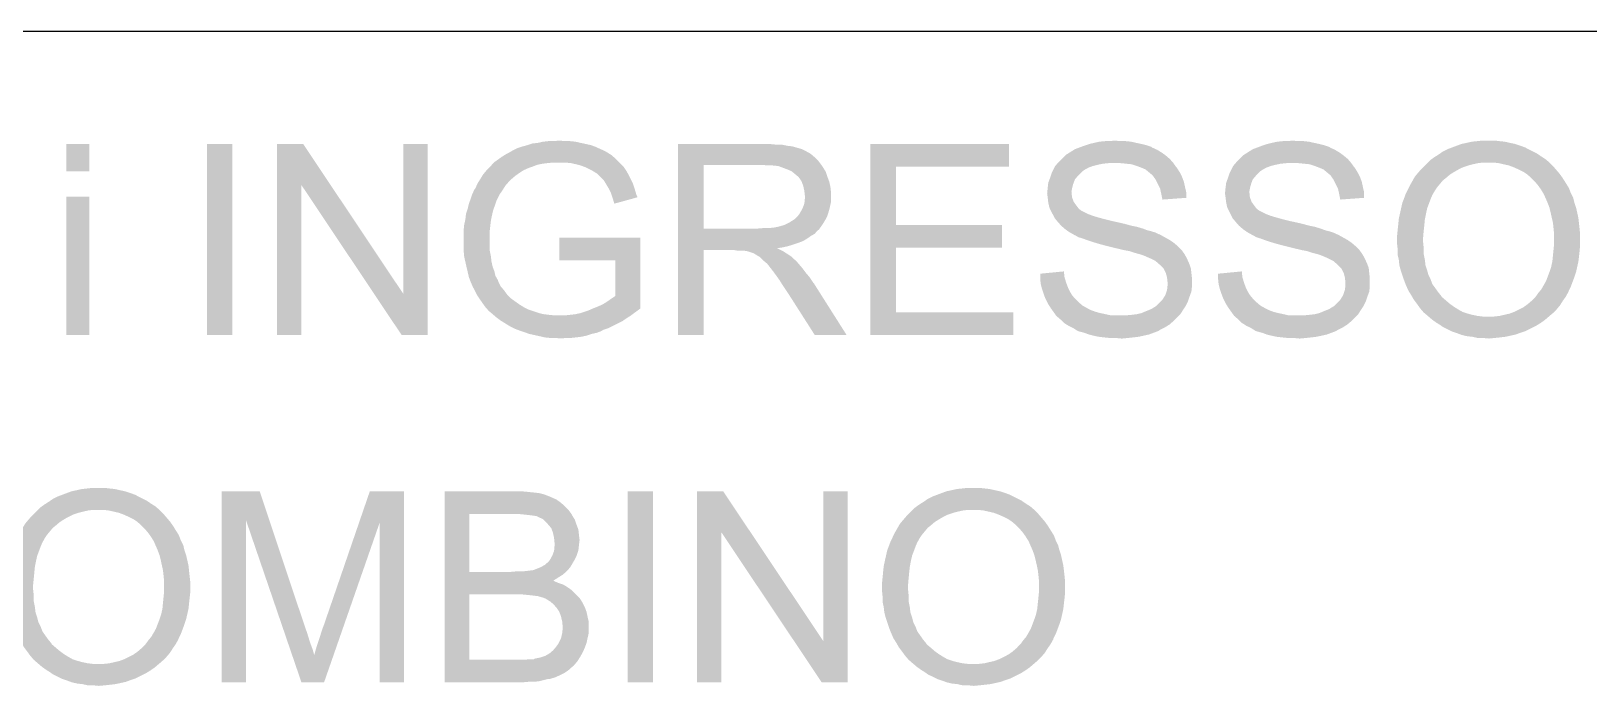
# Model space of a CAD drawing. Header units: millimetres. Extents: x -35.3 to 0.3, y 0.4 to 20.6.
# Drawn here: x -3.313 to -1.073, y 7.415 to 8.358 of the extents above; entities that cross this region are included whole.
import ezdxf

# ---------------------------------------------------------------- set-up
doc = ezdxf.new("R2010")
doc.units = ezdxf.units.MM
doc.layers.add('PDF _Geometria', color=7, linetype='Continuous')
doc.layers.add('PDF _Riempimenti solidi', color=7, linetype='Continuous')

msp = doc.modelspace()

# ---------------------------------------------------------------- hatches: boundary and pattern name
at = {"layer": 'PDF _Riempimenti solidi', "transparency": 33554559}
for points in [[(-2.5535, 8.2002), (-2.561, 8.1993), (-2.5693, 8.1993), (-2.5768, 8.1985), (-2.5843, 8.1968), (-2.5918, 8.196), (-2.5993, 8.1935), (-2.606, 8.1918), (-2.6135, 8.1893), (-2.6202, 8.186), (-2.626, 8.1827), (-2.6293, 8.181), (-2.636, 8.1768), (-2.6418, 8.1727), (-2.6477, 8.1685), (-2.6527, 8.1627), (-2.6577, 8.1577), (-2.6627, 8.1518), (-2.671, 8.1385), (-2.6743, 8.131), (-2.6752, 8.1302), (-2.6785, 8.1235), (-2.681, 8.116), (-2.6835, 8.1093), (-2.6852, 8.1018), (-2.6877, 8.0943), (-2.6885, 8.0868), (-2.6902, 8.0793), (-2.691, 8.0718), (-2.691, 8.041), (-2.6902, 8.0327), (-2.6885, 8.0252), (-2.6868, 8.0177), (-2.6852, 8.011), (-2.6835, 8.0035), (-2.681, 7.9968), (-2.6777, 7.9893), (-2.6743, 7.9827), (-2.6727, 7.9793), (-2.6685, 7.9727), (-2.6643, 7.9668), (-2.6602, 7.961), (-2.6552, 7.9552), (-2.6493, 7.9502), (-2.6435, 7.9452), (-2.5527, 7.9485), (-2.5602, 7.9485), (-2.5685, 7.9493), (-2.576, 7.9502), (-2.5827, 7.9518), (-2.5902, 7.9543), (-2.5977, 7.9568), (-2.6043, 7.9602), (-2.611, 7.9643), (-2.6168, 7.9685), (-2.6227, 7.9727), (-2.6285, 7.9785), (-2.6327, 7.9843), (-2.6377, 7.9902), (-2.641, 7.9968), (-2.6418, 7.9993), (-2.6452, 8.0052), (-2.6468, 8.0118), (-2.6493, 8.0185), (-2.651, 8.026), (-2.6518, 8.0335), (-2.6535, 8.0418), (-2.6535, 8.0702), (-2.6527, 8.0777), (-2.6518, 8.0852), (-2.6502, 8.0927), (-2.6485, 8.1002), (-2.646, 8.1068), (-2.6435, 8.1143), (-2.6393, 8.1227), (-2.6352, 8.1285), (-2.631, 8.1352), (-2.626, 8.141), (-2.6227, 8.1443), (-2.6168, 8.1493), (-2.611, 8.1535), (-2.6043, 8.1577), (-2.5968, 8.161), (-2.5918, 8.1627), (-2.5852, 8.1652), (-2.5777, 8.1668), (-2.5702, 8.1677), (-2.5618, 8.1685), (-2.5535, 8.1685), (-2.4677, 8.1693), (-2.4727, 8.1743), (-2.4785, 8.1793), (-2.4852, 8.1835), (-2.4918, 8.1868), (-2.4993, 8.1902), (-2.501, 8.191), (-2.5077, 8.1935), (-2.5152, 8.1952), (-2.5227, 8.1968), (-2.5302, 8.1985), (-2.5377, 8.1993), (-2.5452, 8.1993)], [(-1.7552, 8.2002), (-1.761, 8.1993), (-1.7685, 8.1993), (-1.7768, 8.1985), (-1.7843, 8.1968), (-1.791, 8.1952), (-1.7985, 8.1927), (-1.8052, 8.1902), (-1.8118, 8.1877), (-1.8252, 8.1793), (-1.8352, 8.1693), (-1.8402, 8.1635), (-1.8418, 8.1602), (-1.8452, 8.1535), (-1.8477, 8.146), (-1.8502, 8.1393), (-1.851, 8.1318), (-1.8518, 8.1243), (-1.851, 8.1185), (-1.8502, 8.111), (-1.8485, 8.1035), (-1.8452, 8.0968), (-1.8418, 8.0902), (-1.841, 8.0885), (-1.8368, 8.0835), (-1.8318, 8.0777), (-1.826, 8.0727), (-1.8202, 8.0685), (-1.8127, 8.0643), (-1.811, 8.0635), (-1.8068, 8.061), (-1.801, 8.0593), (-1.7943, 8.0568), (-1.7868, 8.0543), (-1.7785, 8.0518), (-1.7693, 8.0493), (-1.7593, 8.0468), (-1.7427, 8.0427), (-1.7335, 8.041), (-1.726, 8.0385), (-1.7193, 8.0368), (-1.7143, 8.0352), (-1.7102, 8.0335), (-1.7027, 8.0302), (-1.696, 8.0268), (-1.6902, 8.0218), (-1.6843, 8.016), (-1.681, 8.0093), (-1.6793, 8.0027), (-1.6785, 7.9952), (-1.6785, 7.9927), (-1.6793, 7.9852), (-1.6818, 7.9777), (-1.686, 7.971), (-1.6902, 7.9668), (-1.6952, 7.9618), (-1.7018, 7.9577), (-1.7102, 7.9543), (-1.716, 7.9518), (-1.7227, 7.9502), (-1.7302, 7.9493), (-1.7385, 7.9485), (-1.7468, 7.9485), (-1.8385, 7.9477), (-1.8327, 7.9427), (-1.8277, 7.9377), (-1.821, 7.9335), (-1.8143, 7.9302), (-1.8077, 7.926), (-1.8052, 7.9252), (-1.7985, 7.9235), (-1.7918, 7.921), (-1.7852, 7.9193), (-1.7777, 7.9177), (-1.7702, 7.9168), (-1.7618, 7.916), (-1.7535, 7.916), (-1.7452, 7.9152), (-1.7435, 7.9152), (-1.7352, 7.916), (-1.7277, 7.9168), (-1.7202, 7.9177), (-1.7052, 7.921), (-1.6985, 7.9235), (-1.6918, 7.926), (-1.6893, 7.9277), (-1.6827, 7.931), (-1.676, 7.9352), (-1.6702, 7.9402), (-1.6652, 7.9452), (-1.6602, 7.9502), (-1.656, 7.9568), (-1.6527, 7.9618), (-1.6493, 7.9685), (-1.6468, 7.976), (-1.6443, 7.9827), (-1.6435, 7.9902), (-1.6435, 8.0018), (-1.6443, 8.0093), (-1.6452, 8.0168), (-1.6477, 8.0235), (-1.651, 8.031), (-1.6543, 8.0368), (-1.6585, 8.0427), (-1.6635, 8.0477), (-1.6693, 8.0527), (-1.6752, 8.0568), (-1.6827, 8.061), (-1.6902, 8.0652), (-1.691, 8.0652), (-1.696, 8.0677), (-1.701, 8.0693), (-1.7077, 8.071), (-1.7143, 8.0735), (-1.7227, 8.076), (-1.731, 8.0777), (-1.7402, 8.0802), (-1.751, 8.0827), (-1.7585, 8.0843), (-1.7685, 8.0868), (-1.7777, 8.0893), (-1.786, 8.0918), (-1.7927, 8.0943), (-1.8027, 8.0993), (-1.806, 8.1018), (-1.8093, 8.106), (-1.8135, 8.1118), (-1.816, 8.1185), (-1.8168, 8.1268), (-1.816, 8.131), (-1.8143, 8.1377), (-1.8118, 8.1443), (-1.8068, 8.1502), (-1.801, 8.156), (-1.7985, 8.1577), (-1.7927, 8.161), (-1.786, 8.1635), (-1.7793, 8.1652), (-1.7718, 8.1668), (-1.7627, 8.1677), (-1.6702, 8.1677), (-1.6752, 8.1735), (-1.681, 8.1785), (-1.6868, 8.1827), (-1.6935, 8.1868), (-1.701, 8.1902), (-1.7018, 8.191), (-1.7093, 8.1935), (-1.716, 8.1952), (-1.7235, 8.1968), (-1.731, 8.1985), (-1.7385, 8.1993), (-1.7468, 8.1993)], [(-1.4993, 8.2002), (-1.5052, 8.1993), (-1.5127, 8.1993), (-1.521, 8.1985), (-1.5285, 8.1968), (-1.5352, 8.1952), (-1.5427, 8.1927), (-1.5493, 8.1902), (-1.556, 8.1877), (-1.5693, 8.1793), (-1.5743, 8.1743), (-1.5793, 8.1693), (-1.5843, 8.1635), (-1.586, 8.1602), (-1.5893, 8.1535), (-1.5918, 8.146), (-1.5943, 8.1393), (-1.5952, 8.1318), (-1.596, 8.1243), (-1.5952, 8.1185), (-1.5943, 8.111), (-1.5927, 8.1035), (-1.5893, 8.0968), (-1.586, 8.0902), (-1.5852, 8.0885), (-1.581, 8.0835), (-1.576, 8.0777), (-1.5702, 8.0727), (-1.5643, 8.0685), (-1.5568, 8.0643), (-1.5552, 8.0635), (-1.551, 8.061), (-1.5452, 8.0593), (-1.5385, 8.0568), (-1.531, 8.0543), (-1.5227, 8.0518), (-1.5135, 8.0493), (-1.5035, 8.0468), (-1.4968, 8.0452), (-1.4868, 8.0427), (-1.4777, 8.041), (-1.4702, 8.0385), (-1.4635, 8.0368), (-1.4585, 8.0352), (-1.4543, 8.0335), (-1.4468, 8.0302), (-1.4402, 8.0268), (-1.4343, 8.0218), (-1.4302, 8.0177), (-1.4285, 8.016), (-1.4252, 8.0093), (-1.4235, 8.0027), (-1.4227, 7.9952), (-1.4227, 7.9927), (-1.4235, 7.9852), (-1.426, 7.9777), (-1.4302, 7.971), (-1.4343, 7.9668), (-1.4393, 7.9618), (-1.446, 7.9577), (-1.4543, 7.9543), (-1.4602, 7.9518), (-1.4668, 7.9502), (-1.4743, 7.9493), (-1.4827, 7.9485), (-1.491, 7.9485), (-1.5827, 7.9477), (-1.5768, 7.9427), (-1.5718, 7.9377), (-1.5652, 7.9335), (-1.5585, 7.9302), (-1.5518, 7.926), (-1.5493, 7.9252), (-1.5427, 7.9235), (-1.536, 7.921), (-1.5293, 7.9193), (-1.5218, 7.9177), (-1.5143, 7.9168), (-1.506, 7.916), (-1.4977, 7.916), (-1.4893, 7.9152), (-1.4877, 7.9152), (-1.4793, 7.916), (-1.4718, 7.9168), (-1.4643, 7.9177), (-1.4568, 7.9193), (-1.4493, 7.921), (-1.4427, 7.9235), (-1.436, 7.926), (-1.4335, 7.9277), (-1.4268, 7.931), (-1.4202, 7.9352), (-1.4143, 7.9402), (-1.4043, 7.9502), (-1.4002, 7.9568), (-1.3968, 7.9618), (-1.3935, 7.9685), (-1.391, 7.976), (-1.3885, 7.9827), (-1.3877, 7.9902), (-1.3877, 8.0018), (-1.3885, 8.0093), (-1.3893, 8.0168), (-1.3918, 8.0235), (-1.3952, 8.031), (-1.3985, 8.0368), (-1.4027, 8.0427), (-1.4077, 8.0477), (-1.4135, 8.0527), (-1.4193, 8.0568), (-1.4268, 8.061), (-1.4343, 8.0652), (-1.4352, 8.0652), (-1.4402, 8.0677), (-1.4452, 8.0693), (-1.4518, 8.071), (-1.4585, 8.0735), (-1.4668, 8.076), (-1.4752, 8.0777), (-1.4843, 8.0802), (-1.4952, 8.0827), (-1.5027, 8.0843), (-1.5127, 8.0868), (-1.5218, 8.0893), (-1.5302, 8.0918), (-1.5368, 8.0943), (-1.5468, 8.0993), (-1.5502, 8.1018), (-1.5535, 8.106), (-1.5577, 8.1118), (-1.5602, 8.1185), (-1.561, 8.1268), (-1.5602, 8.131), (-1.5585, 8.1377), (-1.556, 8.1443), (-1.551, 8.1502), (-1.5452, 8.156), (-1.5427, 8.1577), (-1.5368, 8.161), (-1.5302, 8.1635), (-1.5235, 8.1652), (-1.516, 8.1668), (-1.5068, 8.1677), (-1.4143, 8.1677), (-1.4193, 8.1735), (-1.4252, 8.1785), (-1.431, 8.1827), (-1.4377, 8.1868), (-1.4452, 8.1902), (-1.446, 8.191), (-1.4535, 8.1935), (-1.4602, 8.1952), (-1.4677, 8.1968), (-1.4752, 8.1985), (-1.4827, 8.1993), (-1.491, 8.1993)], [(-1.2168, 8.2002), (-1.2252, 8.2002), (-1.2335, 8.1993), (-1.241, 8.1985), (-1.2485, 8.1968), (-1.256, 8.1952), (-1.2627, 8.1927), (-1.2693, 8.1902), (-1.276, 8.1877), (-1.2827, 8.1843), (-1.2885, 8.1802), (-1.2952, 8.176), (-1.301, 8.1718), (-1.216, 8.1685), (-1.2102, 8.1685), (-1.2027, 8.1677), (-1.1952, 8.166), (-1.1877, 8.1643), (-1.181, 8.1618), (-1.1735, 8.1585), (-1.1668, 8.1552), (-1.1618, 8.1518), (-1.156, 8.1468), (-1.151, 8.1418), (-1.146, 8.136), (-1.1418, 8.1302), (-1.1377, 8.1235), (-1.1343, 8.116), (-1.1318, 8.1102), (-1.1293, 8.1035), (-1.1277, 8.0968), (-1.126, 8.0893), (-1.1243, 8.0818), (-1.1235, 8.0743), (-1.1227, 8.066), (-1.1227, 8.051), (-1.1235, 8.0427), (-1.1243, 8.0343), (-1.1252, 8.026), (-1.1268, 8.0185), (-1.1293, 8.011), (-1.1318, 8.0043), (-1.1343, 7.9977), (-1.1377, 7.9918), (-1.141, 7.986), (-1.1452, 7.981), (-1.1493, 7.9752), (-1.1552, 7.9693), (-1.161, 7.9643), (-1.1668, 7.9602), (-1.1802, 7.9535), (-1.1868, 7.951), (-1.1943, 7.9493), (-1.201, 7.9477), (-1.2093, 7.9468), (-1.2168, 7.9468), (-1.1302, 7.9468), (-1.1243, 7.9518), (-1.1193, 7.9568), (-1.1143, 7.9627), (-1.1102, 7.9693), (-1.106, 7.9752), (-1.1018, 7.9827), (-1.1018, 7.9835), (-1.0985, 7.9902), (-1.096, 7.9968), (-1.0935, 8.0035), (-1.091, 8.011), (-1.0877, 8.026), (-1.0868, 8.0335), (-1.086, 8.041), (-1.0852, 8.0493), (-1.0852, 8.0652), (-1.086, 8.0735), (-1.0877, 8.0885), (-1.0893, 8.096), (-1.091, 8.1035), (-1.0935, 8.111), (-1.0952, 8.1177), (-1.0985, 8.1243), (-1.101, 8.131), (-1.1018, 8.1327), (-1.106, 8.1393), (-1.1102, 8.146), (-1.1143, 8.1518), (-1.1193, 8.1577), (-1.1243, 8.1635), (-1.1293, 8.1685), (-1.1352, 8.1735), (-1.1418, 8.1777), (-1.1477, 8.1818), (-1.1577, 8.1868), (-1.1643, 8.1902), (-1.171, 8.1927), (-1.1785, 8.1952), (-1.186, 8.1968), (-1.1935, 8.1985), (-1.201, 8.1993), (-1.2085, 8.2002)], [(-3.2293, 8.156), (-3.2293, 8.1952), (-3.2627, 8.1952), (-3.2627, 8.156)], [(-3.0235, 7.9202), (-3.0235, 8.1952), (-3.0602, 8.1952), (-3.0602, 7.9202)], [(-2.9218, 8.1952), (-2.9593, 8.1952), (-2.9593, 7.9202), (-2.9243, 7.9202), (-2.9243, 8.136)], [(-2.9218, 8.1952), (-2.9243, 8.136), (-2.7802, 7.9202), (-2.7777, 7.9793)], [(-2.7427, 8.1952), (-2.7777, 8.1952), (-2.7777, 7.9793), (-2.7802, 7.9202), (-2.7427, 7.9202)], [(-2.2602, 8.1952), (-2.3827, 8.1952), (-2.3827, 7.9202), (-2.346, 7.9202), (-2.346, 8.0427), (-2.3035, 8.0427), (-2.2402, 8.0452), (-2.2343, 8.046), (-2.226, 8.0477), (-2.2177, 8.0502), (-2.2102, 8.0527), (-2.2035, 8.0552), (-2.1977, 8.0585), (-2.1918, 8.0627), (-2.186, 8.066), (-2.1818, 8.071), (-2.1802, 8.0718), (-2.346, 8.0735), (-2.346, 8.1652), (-2.2593, 8.1652), (-2.181, 8.171), (-2.186, 8.176), (-2.1918, 8.181), (-2.1977, 8.1843), (-2.2043, 8.1877), (-2.2068, 8.1885), (-2.2185, 8.1918), (-2.226, 8.1927), (-2.2335, 8.1943), (-2.2418, 8.1943), (-2.251, 8.1952)], [(-1.9068, 8.1952), (-2.106, 8.1952), (-2.106, 7.9202), (-1.9002, 7.9202), (-1.9002, 7.9527), (-2.0693, 7.9527), (-2.0693, 8.046), (-1.9168, 8.046), (-1.9168, 8.0785), (-2.0693, 8.0785), (-2.0693, 8.1627), (-1.9068, 8.1627)], [(-2.4677, 8.1693), (-2.5535, 8.1685), (-2.5452, 8.1685), (-2.5368, 8.1677), (-2.5293, 8.166), (-2.5227, 8.1643), (-2.516, 8.1618), (-2.5127, 8.1602), (-2.506, 8.1568), (-2.4993, 8.1527), (-2.4943, 8.1477), (-2.4893, 8.1427), (-2.4868, 8.1385), (-2.4827, 8.1318), (-2.4793, 8.1252), (-2.4768, 8.1177), (-2.4743, 8.1093), (-2.441, 8.1185), (-2.4427, 8.1227), (-2.4452, 8.131), (-2.4477, 8.1385), (-2.451, 8.1452), (-2.4543, 8.1518), (-2.4577, 8.1577), (-2.4618, 8.1635), (-2.4627, 8.1643)], [(-2.181, 8.171), (-2.2593, 8.1652), (-2.256, 8.1643), (-2.2468, 8.1643), (-2.2385, 8.1635), (-2.2252, 8.1585), (-2.2193, 8.156), (-2.2143, 8.1518), (-2.2093, 8.1477), (-2.2052, 8.1418), (-2.2027, 8.1352), (-2.201, 8.1277), (-2.2002, 8.1202), (-2.2002, 8.1168), (-2.201, 8.1093), (-2.2035, 8.1027), (-2.2077, 8.0952), (-2.2102, 8.0918), (-2.2152, 8.0868), (-2.2218, 8.0827), (-2.2302, 8.0785), (-2.236, 8.0768), (-2.2427, 8.0752), (-2.2502, 8.0743), (-2.2585, 8.0743), (-2.2677, 8.0735), (-2.346, 8.0735), (-2.1802, 8.0718), (-2.176, 8.0777), (-2.1718, 8.0843), (-2.1685, 8.0902), (-2.166, 8.0977), (-2.1643, 8.1043), (-2.1627, 8.1118), (-2.1627, 8.126), (-2.1635, 8.1335), (-2.1652, 8.141), (-2.1677, 8.1477), (-2.1702, 8.1552), (-2.1743, 8.1618), (-2.176, 8.1643)], [(-1.6702, 8.1677), (-1.7535, 8.1677), (-1.7468, 8.1677), (-1.7377, 8.1668), (-1.7302, 8.166), (-1.7227, 8.1635), (-1.716, 8.161), (-1.7102, 8.1585), (-1.7052, 8.1543), (-1.7002, 8.1502), (-1.696, 8.1443), (-1.6927, 8.1377), (-1.6893, 8.131), (-1.6877, 8.1235), (-1.686, 8.1152), (-1.6518, 8.1177), (-1.6518, 8.126), (-1.6535, 8.1335), (-1.6552, 8.141), (-1.6577, 8.1477), (-1.661, 8.1543), (-1.6652, 8.161), (-1.666, 8.1618)], [(-1.4143, 8.1677), (-1.4977, 8.1677), (-1.491, 8.1677), (-1.4818, 8.1668), (-1.4743, 8.166), (-1.4668, 8.1635), (-1.4602, 8.161), (-1.4543, 8.1585), (-1.4493, 8.1543), (-1.4443, 8.1502), (-1.4402, 8.1443), (-1.4368, 8.1377), (-1.4335, 8.131), (-1.4318, 8.1235), (-1.4302, 8.1152), (-1.396, 8.1177), (-1.396, 8.126), (-1.3977, 8.1335), (-1.3993, 8.141), (-1.4018, 8.1477), (-1.4052, 8.1543), (-1.4093, 8.161), (-1.4102, 8.1618)], [(-1.301, 8.1718), (-1.306, 8.1668), (-1.3135, 8.1593), (-1.3185, 8.1535), (-1.3227, 8.1485), (-1.326, 8.1427), (-1.3293, 8.1368), (-1.3327, 8.1302), (-1.336, 8.1235), (-1.3385, 8.1168), (-1.341, 8.1102), (-1.3443, 8.0952), (-1.346, 8.0877), (-1.3468, 8.0793), (-1.3477, 8.071), (-1.3485, 8.0627), (-1.3485, 8.0518), (-1.3477, 8.0443), (-1.3477, 8.036), (-1.346, 8.0285), (-1.3452, 8.021), (-1.3435, 8.0143), (-1.341, 8.0068), (-1.3385, 7.9993), (-1.336, 7.9927), (-1.3327, 7.9852), (-1.3318, 7.9835), (-1.3277, 7.9768), (-1.3243, 7.971), (-1.3193, 7.9643), (-1.3152, 7.9585), (-1.3102, 7.9527), (-1.3043, 7.9477), (-1.2985, 7.9427), (-1.2927, 7.9385), (-1.286, 7.9343), (-1.2827, 7.9318), (-1.276, 7.9285), (-1.2693, 7.9252), (-1.2618, 7.9227), (-1.2552, 7.9202), (-1.2477, 7.9185), (-1.2402, 7.9177), (-1.2327, 7.916), (-1.2252, 7.916), (-1.2168, 7.9152), (-1.216, 7.9152), (-1.2077, 7.916), (-1.2002, 7.9168), (-1.1927, 7.9177), (-1.1852, 7.9193), (-1.1777, 7.921), (-1.171, 7.9235), (-1.1635, 7.926), (-1.1568, 7.9293), (-1.1485, 7.9335), (-1.1418, 7.9377), (-1.136, 7.9418), (-1.1302, 7.9468), (-1.2252, 7.9468), (-1.2327, 7.9477), (-1.2402, 7.9493), (-1.2468, 7.951), (-1.2543, 7.9535), (-1.2602, 7.9568), (-1.2668, 7.961), (-1.2727, 7.9652), (-1.2785, 7.9702), (-1.2843, 7.9752), (-1.2852, 7.9768), (-1.2893, 7.9818), (-1.2935, 7.9877), (-1.2977, 7.9935), (-1.3002, 8.0002), (-1.3035, 8.0068), (-1.3052, 8.0135), (-1.3077, 8.021), (-1.3085, 8.0285), (-1.3102, 8.0368), (-1.3102, 8.0452), (-1.311, 8.0535), (-1.311, 8.061), (-1.3102, 8.0702), (-1.3093, 8.0785), (-1.3085, 8.0868), (-1.3068, 8.0952), (-1.3052, 8.1027), (-1.3027, 8.1093), (-1.3002, 8.116), (-1.2977, 8.1218), (-1.2943, 8.1277), (-1.291, 8.1327), (-1.2868, 8.1377), (-1.2827, 8.1427), (-1.2785, 8.146), (-1.2727, 8.151), (-1.266, 8.1552), (-1.2602, 8.1585), (-1.2535, 8.1618), (-1.246, 8.1643), (-1.2393, 8.166), (-1.2318, 8.1677), (-1.2243, 8.1685), (-1.216, 8.1685)], [(-3.2293, 7.9202), (-3.2293, 8.1193), (-3.2627, 8.1193), (-3.2627, 7.9202)], [(-2.4368, 8.0602), (-2.5535, 8.0602), (-2.5535, 8.0277), (-2.4727, 8.0277), (-2.4727, 7.9768), (-2.4735, 7.976), (-2.4785, 7.9727), (-2.4843, 7.9685), (-2.491, 7.9643), (-2.4985, 7.961), (-2.5068, 7.9577), (-2.5085, 7.9568), (-2.5152, 7.9543), (-2.5227, 7.9518), (-2.5302, 7.9502), (-2.5377, 7.9493), (-2.5452, 7.9485), (-2.5527, 7.9485), (-2.6435, 7.9452), (-2.6377, 7.941), (-2.631, 7.9368), (-2.6243, 7.9327), (-2.6177, 7.9293), (-2.611, 7.9268), (-2.6035, 7.9243), (-2.5968, 7.9218), (-2.5893, 7.9202), (-2.5818, 7.9185), (-2.5743, 7.9168), (-2.5668, 7.916), (-2.5585, 7.916), (-2.551, 7.9152), (-2.5443, 7.916), (-2.5368, 7.916), (-2.5293, 7.9168), (-2.5218, 7.9177), (-2.5143, 7.9193), (-2.5068, 7.9218), (-2.4993, 7.9235), (-2.4927, 7.926), (-2.4902, 7.9277), (-2.4827, 7.9302), (-2.476, 7.9335), (-2.4693, 7.9368), (-2.4627, 7.9402), (-2.4568, 7.9443), (-2.4502, 7.9485), (-2.4435, 7.9535), (-2.4368, 7.9585)], [(-2.2402, 8.0452), (-2.3035, 8.0427), (-2.2977, 8.0418), (-2.2893, 8.0418), (-2.2835, 8.041), (-2.281, 8.0402), (-2.2735, 8.0377), (-2.2668, 8.0335), (-2.2652, 8.0327), (-2.2602, 8.0277), (-2.2543, 8.0227), (-2.2485, 8.0152), (-2.2452, 8.011), (-2.241, 8.0052), (-2.2368, 7.9993), (-2.2327, 7.9927), (-2.2277, 7.9852), (-2.2227, 7.9777), (-2.186, 7.9202), (-2.1402, 7.9202), (-2.1877, 7.9952), (-2.1885, 7.996), (-2.1935, 8.0035), (-2.1985, 8.0093), (-2.2035, 8.016), (-2.2077, 8.021), (-2.2127, 8.0268), (-2.2185, 8.0318), (-2.2202, 8.0335), (-2.2252, 8.0368), (-2.2318, 8.041)], [(-1.8277, 8.0118), (-1.8618, 8.0085), (-1.8618, 8.0018), (-1.861, 7.9935), (-1.8593, 7.9868), (-1.8568, 7.9793), (-1.8543, 7.9727), (-1.851, 7.966), (-1.8468, 7.9593), (-1.8427, 7.9535), (-1.8385, 7.9477), (-1.7468, 7.9485), (-1.7602, 7.9485), (-1.7677, 7.9502), (-1.7752, 7.9518), (-1.7818, 7.9535), (-1.7885, 7.956), (-1.7935, 7.9585), (-1.801, 7.9627), (-1.8068, 7.9677), (-1.8118, 7.9727), (-1.816, 7.9777), (-1.8185, 7.9818), (-1.8218, 7.9885), (-1.8243, 7.9952), (-1.8268, 8.0035)], [(-1.5718, 8.0118), (-1.606, 8.0085), (-1.606, 8.0018), (-1.6052, 7.9935), (-1.6035, 7.9868), (-1.601, 7.9793), (-1.5985, 7.9727), (-1.5952, 7.966), (-1.591, 7.9593), (-1.5827, 7.9477), (-1.491, 7.9485), (-1.5043, 7.9485), (-1.5118, 7.9502), (-1.5193, 7.9518), (-1.526, 7.9535), (-1.5327, 7.956), (-1.5377, 7.9585), (-1.5452, 7.9627), (-1.551, 7.9677), (-1.556, 7.9727), (-1.5602, 7.9777), (-1.5627, 7.9818), (-1.566, 7.9885), (-1.5685, 7.9952), (-1.571, 8.0035)], [(-3.216, 7.7002), (-3.2243, 7.7002), (-3.2327, 7.6993), (-3.2402, 7.6985), (-3.2477, 7.6968), (-3.2552, 7.6952), (-3.2618, 7.6927), (-3.2752, 7.6877), (-3.2818, 7.6843), (-3.2877, 7.6802), (-3.2943, 7.676), (-3.3002, 7.6718), (-3.2152, 7.6685), (-3.2093, 7.6685), (-3.2018, 7.6677), (-3.1943, 7.666), (-3.1868, 7.6643), (-3.1802, 7.6618), (-3.1727, 7.6585), (-3.166, 7.6552), (-3.161, 7.6518), (-3.1552, 7.6468), (-3.1502, 7.6418), (-3.1452, 7.636), (-3.141, 7.6302), (-3.1368, 7.6235), (-3.1335, 7.616), (-3.131, 7.6102), (-3.1285, 7.6035), (-3.1268, 7.5968), (-3.1252, 7.5893), (-3.1235, 7.5818), (-3.1227, 7.5743), (-3.1218, 7.566), (-3.1218, 7.551), (-3.1227, 7.5427), (-3.1235, 7.5343), (-3.1243, 7.526), (-3.126, 7.5185), (-3.1285, 7.511), (-3.131, 7.5043), (-3.1335, 7.4977), (-3.1368, 7.4918), (-3.1402, 7.486), (-3.1443, 7.481), (-3.1485, 7.4752), (-3.1543, 7.4693), (-3.1602, 7.4643), (-3.166, 7.4602), (-3.1727, 7.4568), (-3.1793, 7.4535), (-3.186, 7.451), (-3.1935, 7.4493), (-3.2002, 7.4477), (-3.2085, 7.4468), (-3.216, 7.4468), (-3.1293, 7.4468), (-3.1235, 7.4518), (-3.1185, 7.4568), (-3.1135, 7.4627), (-3.1093, 7.4693), (-3.1052, 7.4752), (-3.101, 7.4827), (-3.101, 7.4835), (-3.0977, 7.4902), (-3.0952, 7.4968), (-3.0927, 7.5035), (-3.0902, 7.511), (-3.0868, 7.526), (-3.086, 7.5335), (-3.0852, 7.541), (-3.0843, 7.5493), (-3.0843, 7.5652), (-3.0852, 7.5735), (-3.0868, 7.5885), (-3.0885, 7.596), (-3.0902, 7.6035), (-3.0927, 7.611), (-3.0943, 7.6177), (-3.0977, 7.6243), (-3.1002, 7.631), (-3.101, 7.6327), (-3.1052, 7.6393), (-3.1093, 7.646), (-3.1135, 7.6518), (-3.1185, 7.6577), (-3.1235, 7.6635), (-3.1285, 7.6685), (-3.1343, 7.6735), (-3.141, 7.6777), (-3.1468, 7.6818), (-3.1568, 7.6868), (-3.1635, 7.6902), (-3.1702, 7.6927), (-3.1777, 7.6952), (-3.1852, 7.6968), (-3.1927, 7.6985), (-3.2002, 7.6993), (-3.2077, 7.7002)], [(-2.9843, 7.6952), (-3.0393, 7.6952), (-3.0393, 7.4202), (-3.0043, 7.4202), (-3.0043, 7.6543)], [(-2.9843, 7.6952), (-3.0043, 7.6543), (-2.9243, 7.4202), (-2.906, 7.4593), (-2.9068, 7.4627), (-2.9085, 7.4685), (-2.911, 7.4752), (-2.9135, 7.4827), (-2.916, 7.491), (-2.9193, 7.5002)], [(-2.7768, 7.6952), (-2.826, 7.6952), (-2.8918, 7.5035), (-2.8952, 7.4943), (-2.8977, 7.486), (-2.9027, 7.471), (-2.9043, 7.4652), (-2.906, 7.4593), (-2.9243, 7.4202), (-2.8918, 7.4202), (-2.8118, 7.6502)], [(-2.7768, 7.6952), (-2.8118, 7.6502), (-2.8118, 7.4202), (-2.7768, 7.4202)], [(-2.6152, 7.6952), (-2.7185, 7.6952), (-2.7185, 7.4202), (-2.6068, 7.4202), (-2.5985, 7.421), (-2.5902, 7.421), (-2.5827, 7.4218), (-2.576, 7.4235), (-2.5693, 7.4252), (-2.5668, 7.4252), (-2.5585, 7.4277), (-2.5518, 7.431), (-2.5452, 7.4343), (-2.5393, 7.4385), (-2.5377, 7.4402), (-2.5327, 7.4443), (-2.5277, 7.4502), (-2.6827, 7.4527), (-2.6827, 7.5468), (-2.6185, 7.5468), (-2.5302, 7.5477), (-2.5352, 7.5527), (-2.541, 7.5568), (-2.5477, 7.561), (-2.5552, 7.5635), (-2.5627, 7.5668), (-2.5618, 7.5668), (-2.5552, 7.571), (-2.5485, 7.5752), (-2.6827, 7.5793), (-2.6827, 7.6627), (-2.536, 7.6627), (-2.541, 7.6693), (-2.546, 7.6743), (-2.5518, 7.6793), (-2.5577, 7.6835), (-2.5652, 7.6868), (-2.5693, 7.6885), (-2.576, 7.691), (-2.5827, 7.6927), (-2.5902, 7.6935), (-2.5977, 7.6943), (-2.6068, 7.6952)], [(-2.4185, 7.4202), (-2.4185, 7.6952), (-2.4552, 7.6952), (-2.4552, 7.4202)], [(-2.3177, 7.6952), (-2.3552, 7.6952), (-2.3552, 7.4202), (-2.3202, 7.4202), (-2.3202, 7.636)], [(-2.3177, 7.6952), (-2.3202, 7.636), (-2.176, 7.4202), (-2.1735, 7.4793)], [(-2.1385, 7.6952), (-2.1735, 7.6952), (-2.1735, 7.4793), (-2.176, 7.4202), (-2.1385, 7.4202)], [(-1.9577, 7.7002), (-1.966, 7.7002), (-1.9743, 7.6993), (-1.9818, 7.6985), (-1.9893, 7.6968), (-1.9968, 7.6952), (-2.0102, 7.6902), (-2.0168, 7.6877), (-2.0235, 7.6843), (-2.0293, 7.6802), (-2.036, 7.676), (-2.0418, 7.6718), (-1.9568, 7.6685), (-1.951, 7.6685), (-1.9435, 7.6677), (-1.936, 7.666), (-1.9285, 7.6643), (-1.9218, 7.6618), (-1.9143, 7.6585), (-1.9077, 7.6552), (-1.9027, 7.6518), (-1.8968, 7.6468), (-1.8918, 7.6418), (-1.8868, 7.636), (-1.8827, 7.6302), (-1.8785, 7.6235), (-1.8752, 7.616), (-1.8727, 7.6102), (-1.8702, 7.6035), (-1.8685, 7.5968), (-1.8668, 7.5893), (-1.8652, 7.5818), (-1.8643, 7.5743), (-1.8635, 7.566), (-1.8635, 7.551), (-1.8643, 7.5427), (-1.8652, 7.5343), (-1.866, 7.526), (-1.8677, 7.5185), (-1.8702, 7.511), (-1.8727, 7.5043), (-1.8752, 7.4977), (-1.8785, 7.4918), (-1.8818, 7.486), (-1.886, 7.481), (-1.8902, 7.4752), (-1.896, 7.4693), (-1.9018, 7.4643), (-1.9077, 7.4602), (-1.9143, 7.4568), (-1.921, 7.4535), (-1.9277, 7.451), (-1.9352, 7.4493), (-1.9418, 7.4477), (-1.9502, 7.4468), (-1.9577, 7.4468), (-1.871, 7.4468), (-1.8652, 7.4518), (-1.8602, 7.4568), (-1.8552, 7.4627), (-1.851, 7.4693), (-1.8468, 7.4752), (-1.8427, 7.4827), (-1.8427, 7.4835), (-1.8393, 7.4902), (-1.8343, 7.5035), (-1.8318, 7.511), (-1.8285, 7.526), (-1.8277, 7.5335), (-1.8268, 7.541), (-1.826, 7.5493), (-1.826, 7.5652), (-1.8268, 7.5735), (-1.8285, 7.5885), (-1.8302, 7.596), (-1.8318, 7.6035), (-1.8343, 7.611), (-1.836, 7.6177), (-1.8393, 7.6243), (-1.8418, 7.631), (-1.8427, 7.6327), (-1.8468, 7.6393), (-1.851, 7.646), (-1.8552, 7.6518), (-1.8602, 7.6577), (-1.8652, 7.6635), (-1.8702, 7.6685), (-1.876, 7.6735), (-1.8827, 7.6777), (-1.8885, 7.6818), (-1.9052, 7.6902), (-1.9118, 7.6927), (-1.9193, 7.6952), (-1.9268, 7.6968), (-1.9343, 7.6985), (-1.9493, 7.7002)], [(-3.3002, 7.6718), (-3.3052, 7.6668), (-3.3127, 7.6593), (-3.3177, 7.6535), (-3.3218, 7.6485), (-3.3252, 7.6427), (-3.3285, 7.6368), (-3.3318, 7.6302), (-3.3352, 7.6235), (-3.3377, 7.6168), (-3.3402, 7.6102), (-3.3435, 7.5952), (-3.3452, 7.5877), (-3.346, 7.5793), (-3.3468, 7.571), (-3.3477, 7.5627), (-3.3477, 7.5518), (-3.3468, 7.5443), (-3.3468, 7.536), (-3.3452, 7.5285), (-3.3443, 7.521), (-3.3427, 7.5143), (-3.3402, 7.5068), (-3.3377, 7.4993), (-3.3352, 7.4927), (-3.3318, 7.4852), (-3.331, 7.4835), (-3.3268, 7.4768), (-3.3235, 7.471), (-3.3185, 7.4643), (-3.3143, 7.4585), (-3.3093, 7.4527), (-3.3035, 7.4477), (-3.2977, 7.4427), (-3.2918, 7.4385), (-3.2852, 7.4343), (-3.2818, 7.4318), (-3.2752, 7.4285), (-3.2685, 7.4252), (-3.261, 7.4227), (-3.2543, 7.4202), (-3.2468, 7.4185), (-3.2393, 7.4177), (-3.2318, 7.416), (-3.2243, 7.416), (-3.216, 7.4152), (-3.2152, 7.4152), (-3.2068, 7.416), (-3.1993, 7.4168), (-3.1918, 7.4177), (-3.1843, 7.4193), (-3.1768, 7.421), (-3.1702, 7.4235), (-3.1627, 7.426), (-3.156, 7.4293), (-3.1477, 7.4335), (-3.141, 7.4377), (-3.1352, 7.4418), (-3.1293, 7.4468), (-3.2243, 7.4468), (-3.2318, 7.4477), (-3.2393, 7.4493), (-3.246, 7.451), (-3.2535, 7.4535), (-3.2593, 7.4568), (-3.266, 7.461), (-3.2718, 7.4652), (-3.2777, 7.4702), (-3.2835, 7.4752), (-3.2843, 7.4768), (-3.2885, 7.4818), (-3.2927, 7.4877), (-3.2968, 7.4935), (-3.2993, 7.5002), (-3.3027, 7.5068), (-3.3043, 7.5135), (-3.3068, 7.521), (-3.3077, 7.5285), (-3.3093, 7.5368), (-3.3093, 7.5452), (-3.3102, 7.5535), (-3.3102, 7.561), (-3.3093, 7.5702), (-3.3085, 7.5785), (-3.3077, 7.5868), (-3.306, 7.5952), (-3.3043, 7.6027), (-3.3018, 7.6093), (-3.2993, 7.616), (-3.2968, 7.6218), (-3.2935, 7.6277), (-3.2902, 7.6327), (-3.286, 7.6377), (-3.2818, 7.6427), (-3.2777, 7.646), (-3.2718, 7.651), (-3.2652, 7.6552), (-3.2593, 7.6585), (-3.2527, 7.6618), (-3.2452, 7.6643), (-3.2385, 7.666), (-3.231, 7.6677), (-3.2235, 7.6685), (-3.2152, 7.6685)], [(-2.536, 7.6627), (-2.6277, 7.6627), (-2.6127, 7.6627), (-2.6043, 7.6618), (-2.5968, 7.661), (-2.5902, 7.6602), (-2.5852, 7.6593), (-2.5843, 7.6585), (-2.5768, 7.6552), (-2.5718, 7.6502), (-2.5668, 7.6443), (-2.5652, 7.6427), (-2.5627, 7.636), (-2.561, 7.6285), (-2.5602, 7.6202), (-2.5602, 7.6177), (-2.561, 7.6093), (-2.5635, 7.6027), (-2.5668, 7.5968), (-2.5685, 7.5943), (-2.5743, 7.5893), (-2.5802, 7.586), (-2.5885, 7.5827), (-2.591, 7.5818), (-2.5968, 7.581), (-2.6043, 7.5802), (-2.6127, 7.5802), (-2.6227, 7.5793), (-2.6827, 7.5793), (-2.5485, 7.5752), (-2.5427, 7.5802), (-2.5377, 7.586), (-2.5343, 7.5918), (-2.5318, 7.596), (-2.5285, 7.6027), (-2.526, 7.6102), (-2.5252, 7.6177), (-2.5243, 7.6252), (-2.5252, 7.6327), (-2.526, 7.6402), (-2.5285, 7.6468), (-2.531, 7.6543), (-2.5352, 7.661)], [(-2.0418, 7.6718), (-2.0543, 7.6593), (-2.0593, 7.6535), (-2.0635, 7.6485), (-2.0702, 7.6368), (-2.0735, 7.6302), (-2.0768, 7.6235), (-2.0793, 7.6168), (-2.0818, 7.6102), (-2.0852, 7.5952), (-2.0868, 7.5877), (-2.0877, 7.5793), (-2.0885, 7.571), (-2.0893, 7.5627), (-2.0893, 7.5518), (-2.0885, 7.5443), (-2.0885, 7.536), (-2.0868, 7.5285), (-2.086, 7.521), (-2.0843, 7.5143), (-2.0818, 7.5068), (-2.0793, 7.4993), (-2.0768, 7.4927), (-2.0735, 7.4852), (-2.0727, 7.4835), (-2.0685, 7.4768), (-2.0652, 7.471), (-2.0602, 7.4643), (-2.056, 7.4585), (-2.051, 7.4527), (-2.0452, 7.4477), (-2.0393, 7.4427), (-2.0335, 7.4385), (-2.0268, 7.4343), (-2.0235, 7.4318), (-2.0168, 7.4285), (-2.0102, 7.4252), (-2.0027, 7.4227), (-1.996, 7.4202), (-1.9885, 7.4185), (-1.981, 7.4177), (-1.9735, 7.416), (-1.966, 7.416), (-1.9577, 7.4152), (-1.9568, 7.4152), (-1.9485, 7.416), (-1.9335, 7.4177), (-1.926, 7.4193), (-1.9185, 7.421), (-1.9118, 7.4235), (-1.9043, 7.426), (-1.8893, 7.4335), (-1.8827, 7.4377), (-1.8768, 7.4418), (-1.871, 7.4468), (-1.966, 7.4468), (-1.9735, 7.4477), (-1.981, 7.4493), (-1.9877, 7.451), (-1.9952, 7.4535), (-2.001, 7.4568), (-2.0077, 7.461), (-2.0135, 7.4652), (-2.0193, 7.4702), (-2.0252, 7.4752), (-2.026, 7.4768), (-2.0302, 7.4818), (-2.0343, 7.4877), (-2.0385, 7.4935), (-2.041, 7.5002), (-2.0443, 7.5068), (-2.046, 7.5135), (-2.0485, 7.521), (-2.0493, 7.5285), (-2.051, 7.5368), (-2.051, 7.5452), (-2.0518, 7.5535), (-2.0518, 7.561), (-2.051, 7.5702), (-2.0502, 7.5785), (-2.0493, 7.5868), (-2.0477, 7.5952), (-2.046, 7.6027), (-2.0435, 7.6093), (-2.041, 7.616), (-2.0385, 7.6218), (-2.0352, 7.6277), (-2.0318, 7.6327), (-2.0277, 7.6377), (-2.0235, 7.6427), (-2.0193, 7.646), (-2.0135, 7.651), (-2.0068, 7.6552), (-2.001, 7.6585), (-1.9943, 7.6618), (-1.9868, 7.6643), (-1.9802, 7.666), (-1.9727, 7.6677), (-1.9652, 7.6685), (-1.9568, 7.6685)], [(-2.5302, 7.5477), (-2.6185, 7.5468), (-2.6068, 7.5468), (-2.5985, 7.546), (-2.591, 7.5452), (-2.5843, 7.5443), (-2.5785, 7.5427), (-2.5735, 7.541), (-2.5668, 7.5368), (-2.5618, 7.5327), (-2.5568, 7.5268), (-2.5535, 7.5218), (-2.551, 7.5152), (-2.5493, 7.5077), (-2.5485, 7.5002), (-2.5485, 7.4985), (-2.5493, 7.491), (-2.551, 7.4835), (-2.5543, 7.4768), (-2.5577, 7.4718), (-2.5627, 7.466), (-2.5677, 7.4618), (-2.5735, 7.4585), (-2.581, 7.456), (-2.5893, 7.4543), (-2.5902, 7.4535), (-2.596, 7.4535), (-2.6043, 7.4527), (-2.6827, 7.4527), (-2.5277, 7.4502), (-2.5235, 7.4568), (-2.5193, 7.4643), (-2.5168, 7.4702), (-2.5143, 7.4768), (-2.5127, 7.4843), (-2.511, 7.4918), (-2.511, 7.5068), (-2.5127, 7.5143), (-2.5143, 7.5218), (-2.5168, 7.5285), (-2.5202, 7.5352), (-2.5243, 7.5418), (-2.5252, 7.5427)]]:
    msp.add_hatch(color=1, dxfattribs=at).paths.add_polyline_path(points)

# ---------------------------------------------------------------- linework, layer by layer
at = {"layer": 'PDF _Geometria', "lineweight": 25}
msp.add_lwpolyline([(-7.4177, 8.3577), (0.0615, 8.3577)], dxfattribs=at)

doc.saveas('drawing.dxf')
